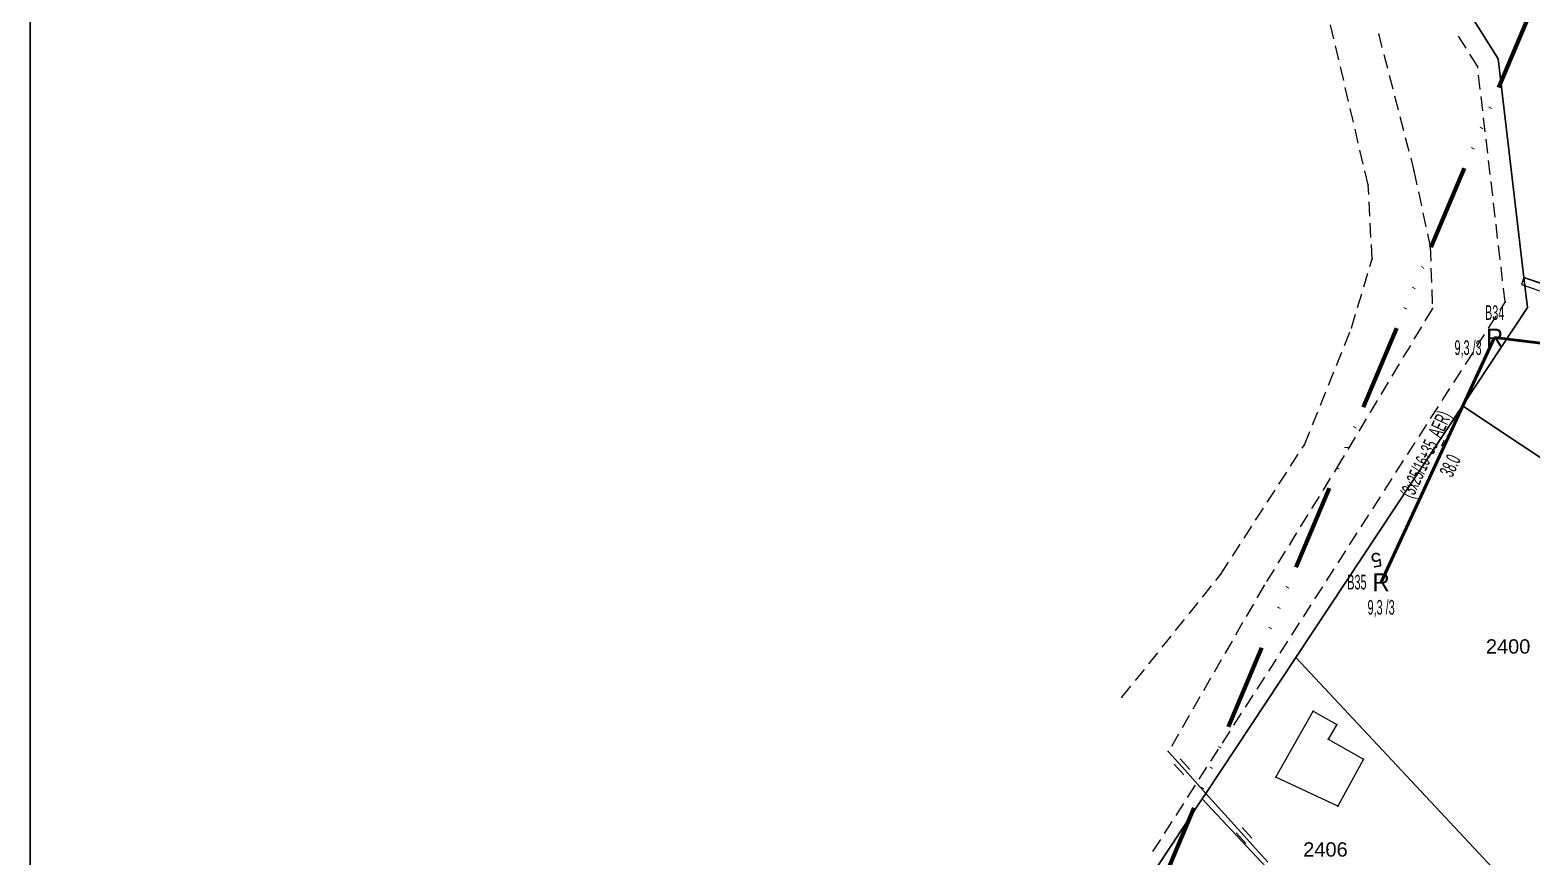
# Model space of a CAD drawing. Header units: millimetres. Extents: x 615240 to 617330, y 4151758 to 4153557.
# Drawn here: x 615240.4 to 615450.6, y 4152468.4 to 4152584.1 of the extents above; entities that cross this region are included whole.
import ezdxf
from ezdxf.enums import TextEntityAlignment as Align
from ezdxf.xclip import XClip

# ---------------------------------------------------------------- set-up
doc = ezdxf.new("R2010")
doc.units = ezdxf.units.MM
doc.header["$XCLIPFRAME"] = 2
doc.linetypes.add('ACAD_ISO14W100', pattern=[24, 12, -3, 0, -3, 0, -3, 0, -3])
for name, color, linetype, lineweight in [('02_ADA_ALN_YENI', 7, 'Continuous', 30), ('03_PARSEL_ALN_ESKI', 18, 'Continuous', 0), ('03_PARSEL_ALN_YENI', 171, 'Continuous', 0), ('03_PARSEL_NO_ESKI', 5, 'Continuous', 0), ('04_YAPI_ALN_TSCLSIZ', 18, 'Continuous', 0), ('04_YAPI_SNR_TSCLSZ', 77, 'Continuous', 0), ('06_DETAY_SNR_KROKI', 4, 'Continuous', 0), ('06_DETAY_SNR_PAFTA', 26, 'Continuous', 0), ('07_SNRTIP_GECERLI', 30, 'Continuous', 0), ('DIREK_AG_MEVCUT', 3, 'Continuous', 25), ('HAT_AG_HAVAI_MEVCUT', 82, 'Continuous', 50), ('NOKTA_DETAY_YENI', 171, 'Continuous', 0), ('NOKTA_PARSEL_ESKI', 6, 'Continuous', 0), ('NOKTA_YAPI_TSCLSIZ', 77, 'Continuous', 0), ('TRAFO_BOLGE_TUM', 254, 'ACAD_ISO14W100', 70)]:
    doc.layers.add(name, color=color, linetype=linetype, lineweight=lineweight)
doc.layers.add('ANTET', color=7, linetype='Continuous')
doc.styles.add('Direk', font='B_CAD')
doc.styles.get("Standard").update_dxf_attribs({"font": 'Arial'})

# ---------------------------------------------------------------- blocks, each defined once
blk = doc.blocks.new('fggg')
at = {"layer": '02_ADA_ALN_YENI', "color": 252}
blk.add_polyline3d([(615464.52, 4152425.89, 0), (615450.56, 4152424.49, 0), (615438.07, 4152424.47, 0), (615413.46, 4152434.16, 0), (615397.28, 4152439.44, 0), (615379.93, 4152449.03, 0), (615379.11, 4152455.09, 0), (615391.42, 4152456.76, 0), (615404.48, 4152476.49, 0), (615404.99, 4152477.27, 0), (615417.56, 4152496.27, 0), (615440.88, 4152531.53, 0), (615449.98, 4152545.28, 0), (615449.49, 4152549.47, 0), (615445.9, 4152580.08, 0), (615416.71, 4152626.53, 0)], dxfattribs=at)
at = {"layer": '03_PARSEL_ALN_ESKI', "color": 252}
for p in [(615447.68, 4152497.84), (615422.11, 4152469.42)]:
    blk.add_point(p, dxfattribs=at)
at = {"layer": '03_PARSEL_ALN_YENI', "color": 252}
for points in [[(615449.49, 4152549.47, 0), (615445.9, 4152580.08, 0), (615416.71, 4152626.53, 0), (615438.31, 4152629.65, 0), (615462.17, 4152620.82, 0), (615480.98, 4152602.88, 0), (615478.2, 4152576.58, 0), (615477.43, 4152569.31, 0), (615477.33, 4152568.3, 0), (615490.95, 4152535.75, 0), (615449.49, 4152549.47, 0)], [(615490.95, 4152535.75, 0), (615465.54, 4152515.16, 0), (615440.88, 4152531.53, 0), (615449.98, 4152545.28, 0), (615449.49, 4152549.47, 0), (615490.95, 4152535.75, 0)], [(615440.88, 4152531.53, 0), (615465.54, 4152515.16, 0), (615475.97, 4152465.5, 0), (615486.44, 4152456.85, 0), (615448.57, 4152463.15, 0), (615417.56, 4152496.27, 0), (615440.88, 4152531.53, 0)], [(615404.48, 4152476.49, 0), (615404.99, 4152477.27, 0), (615417.56, 4152496.27, 0), (615448.57, 4152463.15, 0), (615432.71, 4152446.33, 0), (615419.64, 4152460.29, 0), (615404.48, 4152476.49, 0)], [(615391.42, 4152456.76, 0), (615404.48, 4152476.49, 0), (615419.64, 4152460.29, 0), (615407.15, 4152452.23, 0), (615397.28, 4152439.44, 0), (615379.93, 4152449.03, 0), (615379.11, 4152455.09, 0), (615391.42, 4152456.76, 0)]]:
    blk.add_polyline3d(points, close=True, dxfattribs=at)
at = {"layer": '04_YAPI_ALN_TSCLSIZ', "color": 252}
blk.add_polyline3d([(615427.06, 4152482.06, 0), (615423.46, 4152475.49, 0), (615414.76, 4152479.54, 0), (615420.02, 4152488.77, 0), (615423.29, 4152486.93, 0), (615422.11, 4152484.84, 0), (615427.06, 4152482.06, 0)], close=True, dxfattribs=at)
at = {"layer": '04_YAPI_SNR_TSCLSZ', "color": 252}
for p, q in [((615414.76, 4152479.54, 673.28), (615420.02, 4152488.77, 672.51)), ((615420.02, 4152488.77, 672.51), (615423.29, 4152486.93, 672.48)), ((615423.29, 4152486.93, 672.48), (615422.11, 4152484.84, 660.45)), ((615422.11, 4152484.84, 660.45), (615427.06, 4152482.06, 672.54)), ((615427.06, 4152482.06, 672.54), (615423.46, 4152475.49, 672.84)), ((615423.46, 4152475.49, 672.84), (615414.76, 4152479.54, 673.28))]:
    blk.add_line(p, q, dxfattribs=at)
at = {"layer": '06_DETAY_SNR_KROKI', "color": 252}
for p, q in [((615449.49, 4152549.47, 0.95), (615449.16, 4152548.52, 0.95)), ((615449.16, 4152548.52, 0.95), (615474.16, 4152539.88, 0.95)), ((615449.49, 4152549.47, 0.95), (615456.1, 4152547.18, 0.95)), ((615401.64, 4152480.99, 0.95), (615399.72, 4152483.11, 0.95)), ((615401.9, 4152479.87, 0.95), (615400.56, 4152481.35, 0.95)), ((615402.73, 4152480.62, 0.95), (615401.39, 4152482.11, 0.95)), ((615404.99, 4152477.27, 0.95), (615401.64, 4152480.99, 0.95)), ((615410.31, 4152471.38, 0.95), (615404.99, 4152477.27, 0.95)), ((615410.57, 4152470.26, 0.95), (615409.23, 4152471.74, 0.95)), ((615411.4, 4152471.01, 0.95), (615410.06, 4152472.5, 0.95)), ((615413.66, 4152467.66, 0.95), (615410.31, 4152471.38, 0.95))]:
    blk.add_line(p, q, dxfattribs=at)
for p in [(615449.49, 4152549.47, 674.06), (615399.72, 4152483.11, 679.11), (615404.99, 4152477.27, 670.59), (615404.99, 4152477.27, 679.11)]:
    blk.add_point(p, dxfattribs=at)
at = {"layer": '06_DETAY_SNR_PAFTA', "color": 252}
for p, q in [((615422.9, 4152582.9, 0.95), (615422.44, 4152584.85, 0.95)), ((615423.58, 4152579.98, 0.95), (615423.13, 4152581.93, 0.95)), ((615429.12, 4152583.63, 0.95), (615429.62, 4152581.69, 0.95)), ((615441.41, 4152581.6, 0.95), (615440.34, 4152583.29, 0.95)), ((615429.88, 4152580.73, 0.95), (615430.38, 4152578.79, 0.95)), ((615443, 4152579.06, 0.95), (615441.94, 4152580.75, 0.95)), ((615424.27, 4152577.06, 0.95), (615423.81, 4152579, 0.95)), ((615430.63, 4152577.82, 0.95), (615431.13, 4152575.89, 0.95)), ((615443.03, 4152578.8, 0.95), (615443, 4152579.06, 0.95)), ((615443.38, 4152575.82, 0.95), (615443.15, 4152577.8, 0.95)), ((615424.95, 4152574.14, 0.95), (615424.5, 4152576.08, 0.95)), ((615431.38, 4152574.92, 0.95), (615431.89, 4152572.98, 0.95)), ((615443.73, 4152572.84, 0.95), (615443.5, 4152574.82, 0.95)), ((615425.64, 4152571.22, 0.95), (615425.18, 4152573.16, 0.95)), ((615432.14, 4152572.01, 0.95), (615432.64, 4152570.08, 0.95)), ((615444.08, 4152569.86, 0.95), (615443.85, 4152571.84, 0.95)), ((615426.32, 4152568.3, 0.95), (615425.87, 4152570.24, 0.95)), ((615427.01, 4152565.37, 0.95), (615426.55, 4152567.32, 0.95)), ((615432.89, 4152569.11, 0.95), (615433.39, 4152567.17, 0.95)), ((615444.43, 4152566.88, 0.95), (615444.2, 4152568.86, 0.95)), ((615433.65, 4152566.21, 0.95), (615434.11, 4152564.4, 0.95)), ((615444.78, 4152563.9, 0.95), (615444.54, 4152565.89, 0.95)), ((615427.69, 4152562.45, 0.95), (615427.24, 4152564.4, 0.95)), ((615434.11, 4152564.4, 0.95), (615434.53, 4152562.44, 0.95)), ((615427.77, 4152561.09, 0.95), (615427.69, 4152562.45, 0.95)), ((615434.74, 4152561.46, 0.95), (615435.16, 4152559.51, 0.95)), ((615445.13, 4152560.92, 0.95), (615444.89, 4152562.91, 0.95)), ((615427.93, 4152558.09, 0.95), (615427.82, 4152560.09, 0.95)), ((615445.47, 4152557.94, 0.95), (615445.24, 4152559.93, 0.95)), ((615428.09, 4152555.1, 0.95), (615427.99, 4152557.09, 0.95)), ((615435.37, 4152558.53, 0.95), (615435.78, 4152556.57, 0.95)), ((615445.82, 4152554.96, 0.95), (615445.59, 4152556.95, 0.95)), ((615435.99, 4152555.59, 0.95), (615436.38, 4152553.79, 0.95)), ((615428.26, 4152552.1, 0.95), (615428.15, 4152554.1, 0.95)), ((615436.38, 4152553.79, 0.95), (615436.45, 4152551.79, 0.95)), ((615446.17, 4152551.98, 0.95), (615445.94, 4152553.97, 0.95)), ((615427.94, 4152551.05, 0.95), (615428.26, 4152552.1, 0.95)), ((615436.48, 4152550.79, 0.95), (615436.55, 4152548.79, 0.95)), ((615446.52, 4152549, 0.95), (615446.29, 4152550.99, 0.95)), ((615427.08, 4152548.18, 0.95), (615427.66, 4152550.09, 0.95)), ((615426.22, 4152545.3, 0.95), (615426.8, 4152547.22, 0.95)), ((615436.59, 4152547.79, 0.95), (615436.66, 4152545.8, 0.95)), ((615446.87, 4152546.02, 0.95), (615446.64, 4152548.01, 0.95)), ((615425.37, 4152542.43, 0.95), (615425.94, 4152544.34, 0.95)), ((615436.68, 4152545.14, 0.95), (615435.65, 4152543.42, 0.95)), ((615444.53, 4152542.38, 0.95), (615445.61, 4152544.06, 0.95)), ((615446.15, 4152544.9, 0.95), (615446.87, 4152546.02, 0.95)), ((615435.14, 4152542.56, 0.95), (615434.11, 4152540.85, 0.95)), ((615424.38, 4152539.98, 0.95), (615425.13, 4152541.83, 0.95)), ((615433.6, 4152539.99, 0.95), (615432.57, 4152538.28, 0.95)), ((615442.91, 4152539.85, 0.95), (615443.99, 4152541.53, 0.95)), ((615423.26, 4152537.19, 0.95), (615424, 4152539.05, 0.95)), ((615441.3, 4152537.32, 0.95), (615442.38, 4152539.01, 0.95)), ((615422.14, 4152534.41, 0.95), (615422.88, 4152536.27, 0.95)), ((615432.05, 4152537.42, 0.95), (615431.02, 4152535.7, 0.95)), ((615439.68, 4152534.8, 0.95), (615440.76, 4152536.48, 0.95)), ((615430.51, 4152534.85, 0.95), (615429.48, 4152533.13, 0.95)), ((615438.06, 4152532.27, 0.95), (615439.14, 4152533.96, 0.95)), ((615421.01, 4152531.63, 0.95), (615421.76, 4152533.48, 0.95)), ((615428.97, 4152532.27, 0.95), (615427.94, 4152530.56, 0.95)), ((615436.44, 4152529.75, 0.95), (615437.52, 4152531.43, 0.95)), ((615419.89, 4152528.85, 0.95), (615420.64, 4152530.7, 0.95)), ((615427.42, 4152529.7, 0.95), (615426.39, 4152527.99, 0.95)), ((615418.77, 4152526.06, 0.95), (615419.52, 4152527.92, 0.95)), ((615434.82, 4152527.22, 0.95), (615435.9, 4152528.91, 0.95)), ((615418.46, 4152525.58, 0.95), (615418.77, 4152526.06, 0.95)), ((615425.88, 4152527.13, 0.95), (615424.85, 4152525.41, 0.95)), ((615433.2, 4152524.7, 0.95), (615434.28, 4152526.38, 0.95)), ((615416.83, 4152523.06, 0.95), (615417.92, 4152524.74, 0.95)), ((615423.97, 4152523.95, 0.95), (615422.92, 4152522.25, 0.95)), ((615424.34, 4152524.56, 0.95), (615423.97, 4152523.95, 0.95)), ((615431.58, 4152522.17, 0.95), (615432.66, 4152523.86, 0.95)), ((615415.2, 4152520.54, 0.95), (615416.29, 4152522.22, 0.95)), ((615422.4, 4152521.4, 0.95), (615421.35, 4152519.69, 0.95)), ((615429.96, 4152519.65, 0.95), (615431.04, 4152521.33, 0.95)), ((615413.58, 4152518.02, 0.95), (615414.66, 4152519.7, 0.95)), ((615420.82, 4152518.84, 0.95), (615419.77, 4152517.14, 0.95)), ((615428.34, 4152517.12, 0.95), (615429.42, 4152518.8, 0.95)), ((615411.95, 4152515.5, 0.95), (615413.03, 4152517.18, 0.95)), ((615410.32, 4152512.98, 0.95), (615411.41, 4152514.66, 0.95)), ((615419.25, 4152516.29, 0.95), (615418.2, 4152514.59, 0.95)), ((615426.72, 4152514.6, 0.95), (615427.8, 4152516.28, 0.95)), ((615417.67, 4152513.74, 0.95), (615416.62, 4152512.03, 0.95)), ((615425.1, 4152512.07, 0.95), (615426.18, 4152513.75, 0.95)), ((615408.69, 4152510.46, 0.95), (615409.78, 4152512.14, 0.95)), ((615416.1, 4152511.18, 0.95), (615415.05, 4152509.48, 0.95)), ((615423.48, 4152509.54, 0.95), (615424.56, 4152511.23, 0.95)), ((615407.07, 4152507.94, 0.95), (615408.15, 4152509.62, 0.95)), ((615414.52, 4152508.63, 0.95), (615413.47, 4152506.93, 0.95)), ((615421.87, 4152507.02, 0.95), (615422.94, 4152508.7, 0.95)), ((615404.51, 4152504.75, 0.95), (615405.76, 4152506.31, 0.95)), ((615406.39, 4152507.09, 0.95), (615407.07, 4152507.94, 0.95)), ((615413.13, 4152506.37, 0.95), (615412.13, 4152504.64, 0.95)), ((615420.25, 4152504.49, 0.95), (615421.33, 4152506.18, 0.95)), ((615402.63, 4152502.41, 0.95), (615403.88, 4152503.97, 0.95)), ((615411.63, 4152503.77, 0.95), (615410.63, 4152502.04, 0.95)), ((615418.63, 4152501.97, 0.95), (615419.71, 4152503.65, 0.95)), ((615400.75, 4152500.07, 0.95), (615402.01, 4152501.63, 0.95)), ((615410.13, 4152501.18, 0.95), (615409.13, 4152499.44, 0.95)), ((615417.01, 4152499.44, 0.95), (615418.09, 4152501.13, 0.95)), ((615398.87, 4152497.74, 0.95), (615400.13, 4152499.29, 0.95)), ((615408.64, 4152498.58, 0.95), (615407.64, 4152496.84, 0.95)), ((615415.39, 4152496.92, 0.95), (615416.47, 4152498.6, 0.95)), ((615397, 4152495.4, 0.95), (615398.25, 4152496.96, 0.95)), ((615407.14, 4152495.98, 0.95), (615406.14, 4152494.24, 0.95)), ((615413.77, 4152494.39, 0.95), (615414.85, 4152496.07, 0.95)), ((615395.12, 4152493.06, 0.95), (615396.37, 4152494.62, 0.95)), ((615393.24, 4152490.72, 0.95), (615394.49, 4152492.28, 0.95)), ((615405.64, 4152493.38, 0.95), (615404.64, 4152491.64, 0.95)), ((615412.15, 4152491.87, 0.95), (615413.23, 4152493.55, 0.95)), ((615404.14, 4152490.78, 0.95), (615403.14, 4152489.05, 0.95)), ((615410.53, 4152489.34, 0.95), (615411.61, 4152491.02, 0.95)), ((615402.64, 4152488.18, 0.95), (615401.65, 4152486.45, 0.95)), ((615408.91, 4152486.81, 0.95), (615409.99, 4152488.5, 0.95)), ((615401.15, 4152485.58, 0.95), (615400.15, 4152483.85, 0.95)), ((615407.29, 4152484.29, 0.95), (615408.37, 4152485.97, 0.95)), ((615405.67, 4152481.76, 0.95), (615406.75, 4152483.45, 0.95)), ((615404.05, 4152479.24, 0.95), (615405.13, 4152480.92, 0.95)), ((615402.43, 4152476.71, 0.95), (615403.51, 4152478.4, 0.95)), ((615400.82, 4152474.19, 0.95), (615401.89, 4152475.87, 0.95)), ((615399.2, 4152471.66, 0.95), (615400.28, 4152473.35, 0.95)), ((615397.58, 4152469.14, 0.95), (615398.66, 4152470.82, 0.95))]:
    blk.add_line(p, q, dxfattribs=at)
for p in [(615443, 4152579.06, 663.88), (615443, 4152579.06, 663.88), (615434.11, 4152564.4, 677.49), (615434.11, 4152564.4, 677.49), (615427.69, 4152562.45, 677.48), (615427.69, 4152562.45, 677.48), (615436.38, 4152553.79, 677.99), (615436.38, 4152553.79, 677.99), (615428.26, 4152552.1, 677.78), (615428.26, 4152552.1, 677.78), (615436.68, 4152545.14, 677.67), (615436.68, 4152545.14, 677.67), (615446.87, 4152546.02, 662.48), (615446.87, 4152546.02, 662.48), (615425.37, 4152542.43, 678.22), (615425.37, 4152542.43, 678.22), (615418.77, 4152526.06, 676.58), (615418.77, 4152526.06, 676.58), (615423.97, 4152523.95, 678.4), (615423.97, 4152523.95, 678.4), (615407.07, 4152507.94, 677.15), (615407.07, 4152507.94, 677.15), (615413.13, 4152506.37, 676.91), (615413.13, 4152506.37, 676.91), (615393.24, 4152490.72, 678.9), (615399.72, 4152483.11, 679.11)]:
    blk.add_point(p, dxfattribs=at)
at = {"layer": '07_SNRTIP_GECERLI', "color": 252}
for points in [[(615416.71, 4152626.53, 0), (615445.9, 4152580.08, 0), (615449.49, 4152549.47, 674.06)], [(615440.88, 4152531.53, 0), (615449.98, 4152545.28, 0), (615449.49, 4152549.47, 0)], [(615490.95, 4152535.75, 665.33), (615449.49, 4152549.47, 669.32)], [(615417.56, 4152496.27, 0), (615440.88, 4152531.53, 0)], [(615440.88, 4152531.53, 0), (615465.54, 4152515.16, 0)], [(615404.99, 4152477.27, 0), (615417.56, 4152496.27, 0)], [(615417.56, 4152496.27, 0), (615448.57, 4152463.15, 665.59)], [(615379.11, 4152455.09, 0), (615391.42, 4152456.76, 0), (615404.48, 4152476.49, 0), (615404.99, 4152477.27, 0)], [(615419.64, 4152460.29, 0), (615404.48, 4152476.49, 0)]]:
    blk.add_polyline3d(points, dxfattribs=at)
at = {"layer": 'NOKTA_DETAY_YENI', "color": 252}
for p in [(615443, 4152579.06), (615434.11, 4152564.4, 677.49), (615427.69, 4152562.45, 677.48), (615436.38, 4152553.79, 677.99), (615428.26, 4152552.1, 677.78), (615436.68, 4152545.14, 677.67), (615446.87, 4152546.02), (615425.37, 4152542.43, 678.22), (615418.77, 4152526.06, 676.58), (615423.97, 4152523.95, 678.4), (615407.07, 4152507.94, 677.15), (615413.13, 4152506.37, 676.91), (615393.24, 4152490.72, 678.9), (615399.72, 4152483.11, 679.11)]:
    blk.add_point(p, dxfattribs=at)
at = {"layer": 'NOKTA_PARSEL_ESKI', "color": 252}
for p in [(615445.9, 4152580.08), (615449.49, 4152549.47, 669.32), (615449.98, 4152545.28), (615440.88, 4152531.53), (615417.56, 4152496.27), (615404.99, 4152477.27), (615404.48, 4152476.49)]:
    blk.add_point(p, dxfattribs=at)
at = {"layer": 'NOKTA_YAPI_TSCLSIZ', "color": 252}
for p in [(615420.02, 4152488.77, 672.51), (615423.29, 4152486.93, 672.48), (615422.11, 4152484.84), (615427.06, 4152482.06, 672.54), (615414.76, 4152479.54, 673.28), (615423.46, 4152475.49, 672.84)]:
    blk.add_point(p, dxfattribs=at)
at = {"layer": '03_PARSEL_NO_ESKI', "color": 252}
for s, p in [('2400', (615444.18, 4152496.84)), ('2406', (615418.61, 4152468.42))]:
    blk.add_text(s, height=2, dxfattribs=at).set_placement(p)

msp = doc.modelspace()

# ---------------------------------------------------------------- linework, layer by layer
msp.add_line((615240.4, 4152657.5), (615240.4, 4151757.5))
at = {"layer": 'ANTET', "flags": 128}
msp.add_lwpolyline([(615240.4, 4151757.5), (615240.4, 4152657.5), (617142.5, 4152657.5), (617142.5, 4151777.5), (615240.4, 4151757.5)], close=True, dxfattribs=at)
at = {"layer": 'HAT_AG_HAVAI_MEVCUT'}
for p, q in [((615445.4, 4152541.07), (615429.51, 4152506.82)), ((615481.48, 4152536.68), (615445.4, 4152541.07))]:
    msp.add_line(p, q, dxfattribs=at)
at = {"layer": 'TRAFO_BOLGE_TUM', "flags": 128}
msp.add_lwpolyline([(615609.21, 4152146.51), (615609.2, 4152146.5), (615364.24, 4152356.59), (615363.55, 4152357.29), (615362.95, 4152358.15), (615362.51, 4152359.1), (615362.24, 4152360.11), (615362.14, 4152361.15), (615362.24, 4152362.19), (615362.45, 4152362.98), (615362.43, 4152362.99), (615383.16, 4152427.39), (615383.24, 4152427.6), (615383.37, 4152427.88), (615383.35, 4152427.88), (615484.65, 4152667.65), (615484.98, 4152668.31), (615485.58, 4152669.17), (615486.15, 4152669.73), (615486.14, 4152669.74), (616077.97, 4153209.43), (616078.15, 4153209.6), (616079.01, 4153210.2), (616079.07, 4153210.22), (616079.06, 4153210.23), (616244.06, 4153303.22), (616244.96, 4153303.63), (616245.97, 4153303.9), (616247.01, 4153303.99), (616248.05, 4153303.9), (616248.33, 4153303.83), (616248.33, 4153303.84), (616279.31, 4153296.85), (616280.04, 4153296.64), (616280.99, 4153296.2), (616281.85, 4153295.6), (616282.59, 4153294.86), (616283.19, 4153294), (616283.6, 4153293.12), (616283.6, 4153293.12), (616602.79, 4152447.65), (616602.81, 4152447.58), (616603.08, 4152446.57), (616603.17, 4152445.53), (616603.08, 4152444.49), (616602.81, 4152443.48), (616602.37, 4152442.53), (616601.96, 4152441.95), (616601.98, 4152441.94), (616551.95, 4152374.9), (616551.74, 4152374.63), (616551.01, 4152373.9), (616551.01, 4152373.9), (616225.67, 4152099.76), (616225.66, 4152099.75), (616225.39, 4152099.56), (616225.4, 4152099.54), (616182.92, 4152067.76), (616182.33, 4152067.37), (616182.29, 4152067.35), (616182.29, 4152067.35), (616150.33, 4152049.2), (616150.27, 4152049.18), (616150.28, 4152049.17), (616075.07, 4152007.46), (616074.21, 4152007.06), (616073.2, 4152006.79), (616072.16, 4152006.7), (616071.12, 4152006.79), (616070.43, 4152006.98), (616070.43, 4152006.96), (615611.38, 4152145.31), (615611.06, 4152145.42), (615610.11, 4152145.86), (615609.25, 4152146.46), (615609.21, 4152146.51), (615609.21, 4152146.51)], dxfattribs=at)

# ---------------------------------------------------------------- block references
ref = msp.add_blockref('fggg', (0, 0))
XClip(ref).set_block_clipping_path([(615240.4021353753, 4153557.293983656), (616576.5432835864, 4153557.293983656), (616576.5432835864, 4152657.5), (617142.5, 4152657.5), (617142.5, 4151777.5), (615240.4021353753, 4151757.5), (615240.4021353753, 4152657.5)])

# ---------------------------------------------------------------- texts
at = {"layer": 'DIREK_AG_MEVCUT', "width": 0.53}
for s, p in [('B34', (615445.4, 4152544.57)), ('9,3 /3', (615441.68, 4152539.67)), ('B35', (615426.12, 4152506.84)), ('9,3 /3', (615429.51, 4152503.32))]:
    msp.add_text(s, height=2.05, dxfattribs=at).set_placement(p, align=Align.MIDDLE_CENTER)
at = {"layer": 'DIREK_AG_MEVCUT', "style": 'Direk'}
for p in [(615445.4, 4152541.07), (615429.51, 4152506.82)]:
    msp.add_text('R', height=2.5, dxfattribs=at).set_placement(p, align=Align.MIDDLE_CENTER)
at = {"layer": 'DIREK_AG_MEVCUT', "color": 32, "style": 'Direk'}
msp.add_text('5', height=2, rotation=191.0737, dxfattribs=at).set_placement((615428.86, 4152509.94), align=Align.MIDDLE_CENTER)
at = {"layer": 'HAT_AG_HAVAI_MEVCUT', "lineweight": 30, "width": 0.53}
msp.add_text('(3x25/16+35_AER)', height=2.05, rotation=425.1157, dxfattribs=at).set_placement((615436.68, 4152524.31, 307714.76), align=Align.CENTER)
msp.add_text('38.0', height=2.05, rotation=425.1157, dxfattribs=at).set_placement((615438.23, 4152523.59, 307714.76), align=Align.TOP_CENTER)

doc.saveas('drawing.dxf')
